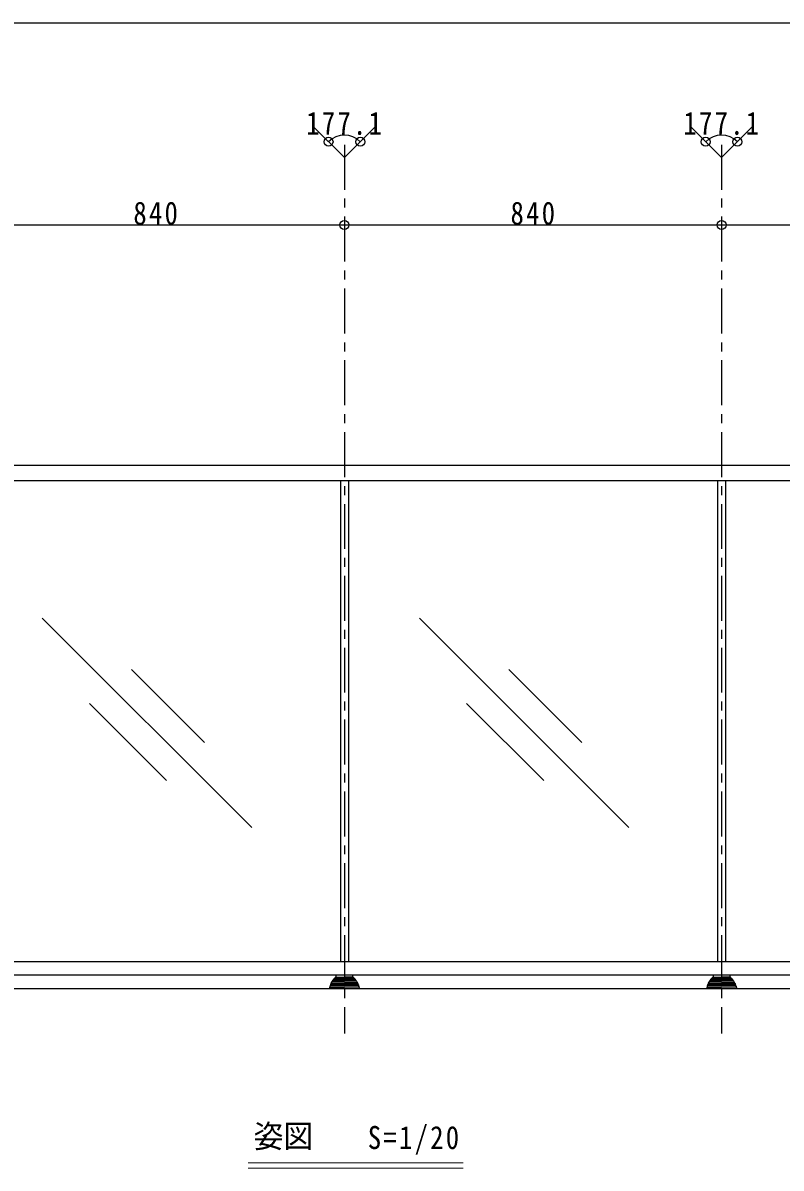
# Model space of a CAD drawing. Units: millimetres, scale not verified, with parts at other scales. Extents: x -1050 to 1050, y -742 to 742.
# Drawn here: x 184 to 606, y 45 to 682 of the extents above; entities that cross this region are included whole.
import ezdxf
from ezdxf.enums import TextEntityAlignment as Align

# ---------------------------------------------------------------- set-up
doc = ezdxf.new("R2010")
doc.units = ezdxf.units.MM
doc.header["$LTSCALE"] = 5
doc.linetypes.add('CHAIN1', pattern=[8, 5, -1, 1, -1])
doc.layers.add('0-9_文字', color=3, linetype='Continuous', lineweight=20)
doc.layers.add('1-5_図枠1_1', color=7, linetype='Continuous')
doc.layers.add('1-6_姿図', color=7, linetype='Continuous')
doc.styles.add('ＭＳ ゴシック', font='')
doc.styles.get('ＭＳ ゴシック').set_extended_font_data('MS Gothic')

# ---------------------------------------------------------------- blocks, each defined once
blk = doc.blocks.new('dimension_origin')
at = {"color": 0, "linetype": 'Continuous', "lineweight": -2}
blk.add_circle((0, 0), 1.25, dxfattribs=at)
blk = doc.blocks.new('circle')
at = {"color": 0, "linetype": 'Continuous', "lineweight": -2}
blk.add_circle((0, 0), 1.25, dxfattribs=at)

msp = doc.modelspace()

# ---------------------------------------------------------------- linework, layer by layer
at = {"layer": '0-9_文字'}
for p, q in [((429.008, 48), (309.255, 48)), ((429.008, 45), (309.255, 45))]:
    msp.add_line(p, q, dxfattribs=at)
at = {"layer": '1-5_図枠1_1'}
msp.add_line((-990, 682.5), (703.535, 682.5), dxfattribs=at)
at = {"layer": '1-6_姿図'}
for p, q in [((362.875, 607.5), (345.197, 625.178)), ((362.875, 607.5), (380.553, 625.178)), ((572.875, 607.5), (555.197, 625.178)), ((572.875, 607.5), (590.553, 625.178)), ((152.875, 570), (362.875, 570)), ((362.875, 570), (572.875, 570)), ((572.875, 570), (782.875, 570)), ((-80.875, 436.25), (877.5, 436.25)), ((877.5, 427.5), (-80.875, 427.5)), ((360.625, 427.5), (360.625, 160)), ((365.125, 427.5), (365.125, 160)), ((570.625, 427.5), (570.625, 160)), ((575.125, 427.5), (575.125, 160)), ((311.288, 234.536), (194.684, 351.14)), ((521.288, 234.536), (404.684, 351.14)), ((285.055, 281.982), (244.39, 322.647)), ((495.055, 281.982), (454.39, 322.647)), ((263.842, 260.769), (220.917, 303.694)), ((473.842, 260.769), (430.917, 303.694)), ((152.875, 160), (362.875, 160)), ((362.875, 160), (572.875, 160)), ((572.875, 160), (877.5, 160)), ((152.875, 152.5), (362.875, 152.5)), ((355.062, 147.014), (355.062, 146.599)), ((355.38, 147.76), (355.38, 147.407)), ((355.38, 147.407), (362.875, 147.407)), ((355.783, 148.524), (355.783, 148.2)), ((355.783, 148.2), (362.875, 148.2)), ((356.235, 149.001), (362.875, 149.001)), ((356.299, 149.302), (356.299, 149.001)), ((356.757, 149.8), (362.875, 149.8)), ((356.948, 150.1), (356.948, 149.8)), ((357.402, 150.6), (362.875, 150.6)), ((357.625, 150.75), (357.625, 150.6)), ((358.125, 152.5), (358.125, 151.25)), ((358.125, 151.25), (362.875, 151.25)), ((362.875, 152.5), (572.875, 152.5)), ((367.625, 151.25), (362.875, 151.25)), ((368.348, 150.6), (362.875, 150.6)), ((368.993, 149.8), (362.875, 149.8)), ((369.515, 149.001), (362.875, 149.001)), ((369.967, 148.2), (362.875, 148.2)), ((370.37, 147.407), (362.875, 147.407)), ((367.625, 151.25), (367.625, 152.5)), ((368.125, 150.75), (368.125, 150.6)), ((368.802, 150.1), (368.802, 149.8)), ((369.451, 149.302), (369.451, 149.001)), ((369.967, 148.524), (369.967, 148.2)), ((370.37, 147.76), (370.37, 147.407)), ((370.688, 147.014), (370.688, 146.599)), ((565.062, 147.014), (565.062, 146.599)), ((565.38, 147.76), (565.38, 147.407)), ((565.38, 147.407), (572.875, 147.407)), ((565.783, 148.524), (565.783, 148.2)), ((565.783, 148.2), (572.875, 148.2)), ((566.235, 149.001), (572.875, 149.001)), ((566.299, 149.302), (566.299, 149.001)), ((566.757, 149.8), (572.875, 149.8)), ((566.948, 150.1), (566.948, 149.8)), ((567.402, 150.6), (572.875, 150.6)), ((567.625, 150.75), (567.625, 150.6)), ((568.125, 152.5), (568.125, 151.25)), ((568.125, 151.25), (572.875, 151.25)), ((572.875, 152.5), (877.5, 152.5)), ((577.625, 151.25), (572.875, 151.25)), ((578.348, 150.6), (572.875, 150.6)), ((578.993, 149.8), (572.875, 149.8)), ((579.515, 149.001), (572.875, 149.001)), ((579.967, 148.2), (572.875, 148.2)), ((580.37, 147.407), (572.875, 147.407)), ((577.625, 151.25), (577.625, 152.5)), ((578.125, 150.75), (578.125, 150.6)), ((578.802, 150.1), (578.802, 149.8)), ((579.451, 149.302), (579.451, 149.001)), ((579.967, 148.524), (579.967, 148.2)), ((580.37, 147.76), (580.37, 147.407)), ((580.688, 147.014), (580.688, 146.599)), ((-90, 145), (877.5, 145)), ((354.625, 145.482), (354.625, 145)), ((354.816, 146.311), (354.816, 145.8)), ((354.816, 145.8), (362.875, 145.8)), ((355.062, 146.6), (362.875, 146.6)), ((370.688, 146.6), (362.875, 146.6)), ((370.934, 145.8), (362.875, 145.8)), ((370.934, 146.311), (370.934, 145.8)), ((371.125, 145.482), (371.125, 145)), ((564.625, 145.482), (564.625, 145)), ((564.816, 146.311), (564.816, 145.8)), ((564.816, 145.8), (572.875, 145.8)), ((565.062, 146.6), (572.875, 146.6)), ((580.688, 146.6), (572.875, 146.6)), ((580.934, 145.8), (572.875, 145.8)), ((580.934, 146.311), (580.934, 145.8)), ((581.125, 145.482), (581.125, 145))]:
    msp.add_line(p, q, dxfattribs=at)
at = {"layer": '1-6_姿図', "linetype": 'CHAIN1'}
for p, q in [((362.875, 614.666), (362.875, 120)), ((572.875, 614.666), (572.875, 120))]:
    msp.add_line(p, q, dxfattribs=at)
at = {"layer": '1-6_姿図'}
for centre, radius, start, end in [((362.875, 607.5), 12.5, 45, 135), ((572.875, 607.5), 12.5, 45, 135), ((355.431, 147.04), 0.37, 97.87545, 184.11221), ((355.795, 147.785), 0.415, 91.62275, 183.49063), ((356.248, 148.536), 0.466, 91.64474, 181.439), ((356.787, 149.312), 0.488, 86.57068, 181.25523), ((357.459, 150.089), 0.512, 86.56134, 178.79631), ((358.125, 150.75), 0.5, 90, 180), ((367.625, 150.75), 0.5, 0, 90), ((368.291, 150.089), 0.512, 1.20369, 93.43866), ((368.963, 149.312), 0.488, 358.74477, 93.42932), ((369.502, 148.536), 0.466, 358.561, 88.35526), ((369.955, 147.785), 0.415, 356.50937, 88.37725), ((370.319, 147.04), 0.37, 355.88779, 82.12455), ((565.431, 147.04), 0.37, 97.87545, 184.11221), ((565.795, 147.785), 0.415, 91.62275, 183.49063), ((566.248, 148.536), 0.466, 91.64474, 181.439), ((566.787, 149.312), 0.488, 86.57068, 181.25523), ((567.459, 150.089), 0.512, 86.56134, 178.79631), ((568.125, 150.75), 0.5, 90, 180), ((577.625, 150.75), 0.5, 0, 90), ((578.291, 150.089), 0.512, 1.20369, 93.43866), ((578.963, 149.312), 0.488, 358.74477, 93.42932), ((579.502, 148.536), 0.466, 358.561, 88.35526), ((579.955, 147.785), 0.415, 356.50937, 88.37725), ((580.319, 147.04), 0.37, 355.88779, 82.12455), ((354.989, 145.48), 0.364, 118.33625, 179.71056), ((355.119, 146.303), 0.303, 100.92102, 178.46143), ((370.631, 146.303), 0.303, 1.53857, 79.07898), ((370.761, 145.48), 0.364, 0.28944, 61.66375), ((564.989, 145.48), 0.364, 118.33625, 179.71056), ((565.119, 146.303), 0.303, 100.92102, 178.46143), ((580.631, 146.303), 0.303, 1.53857, 79.07898), ((580.761, 145.48), 0.364, 0.28944, 61.66375)]:
    msp.add_arc(centre, radius, start, end, dxfattribs=at)

# ---------------------------------------------------------------- block references
at = {"layer": '1-6_姿図', "xscale": 2, "yscale": 2}
for name, p, rotation in [('circle', (354.036, 616.339), 225), ('circle', (371.714, 616.339), 315), ('circle', (564.036, 616.339), 225), ('circle', (581.714, 616.339), 315), ('dimension_origin', (362.875, 570), 180), ('dimension_origin', (572.875, 570), 180)]:
    msp.add_blockref(name, p, dxfattribs=dict(at, rotation=rotation))
for p in [(362.875, 570), (572.875, 570)]:
    msp.add_blockref('dimension_origin', p, dxfattribs=at)

# ---------------------------------------------------------------- texts
at = {"layer": '0-9_文字', "style": 'ＭＳ ゴシック', "width": 0.95}
msp.add_text('姿図', height=12.83, dxfattribs=at).set_placement((312.321, 52.481), align=Align.BOTTOM_LEFT)
at = {"layer": '0-9_文字', "insert": (375.914, 52.481), "char_height": 12.83, "attachment_point": 7, "style": 'ＭＳ ゴシック'}
msp.add_mtext('\\T1.17;\\W0.85;S=1/20', dxfattribs=at)
at = {"layer": '1-6_姿図', "char_height": 12.83, "attachment_point": 7, "style": 'ＭＳ ゴシック'}
for s, insert in [('\\T1.17;\\W0.85;177.1', (341.625, 620)), ('\\T1.17;\\W0.85;177.1', (551.625, 620)), ('\\T1.17;\\W0.85;840', (245.375, 570)), ('\\T1.17;\\W0.85;840', (455.375, 570))]:
    msp.add_mtext(s, dxfattribs=dict(at, insert=insert))

doc.saveas('drawing.dxf')
